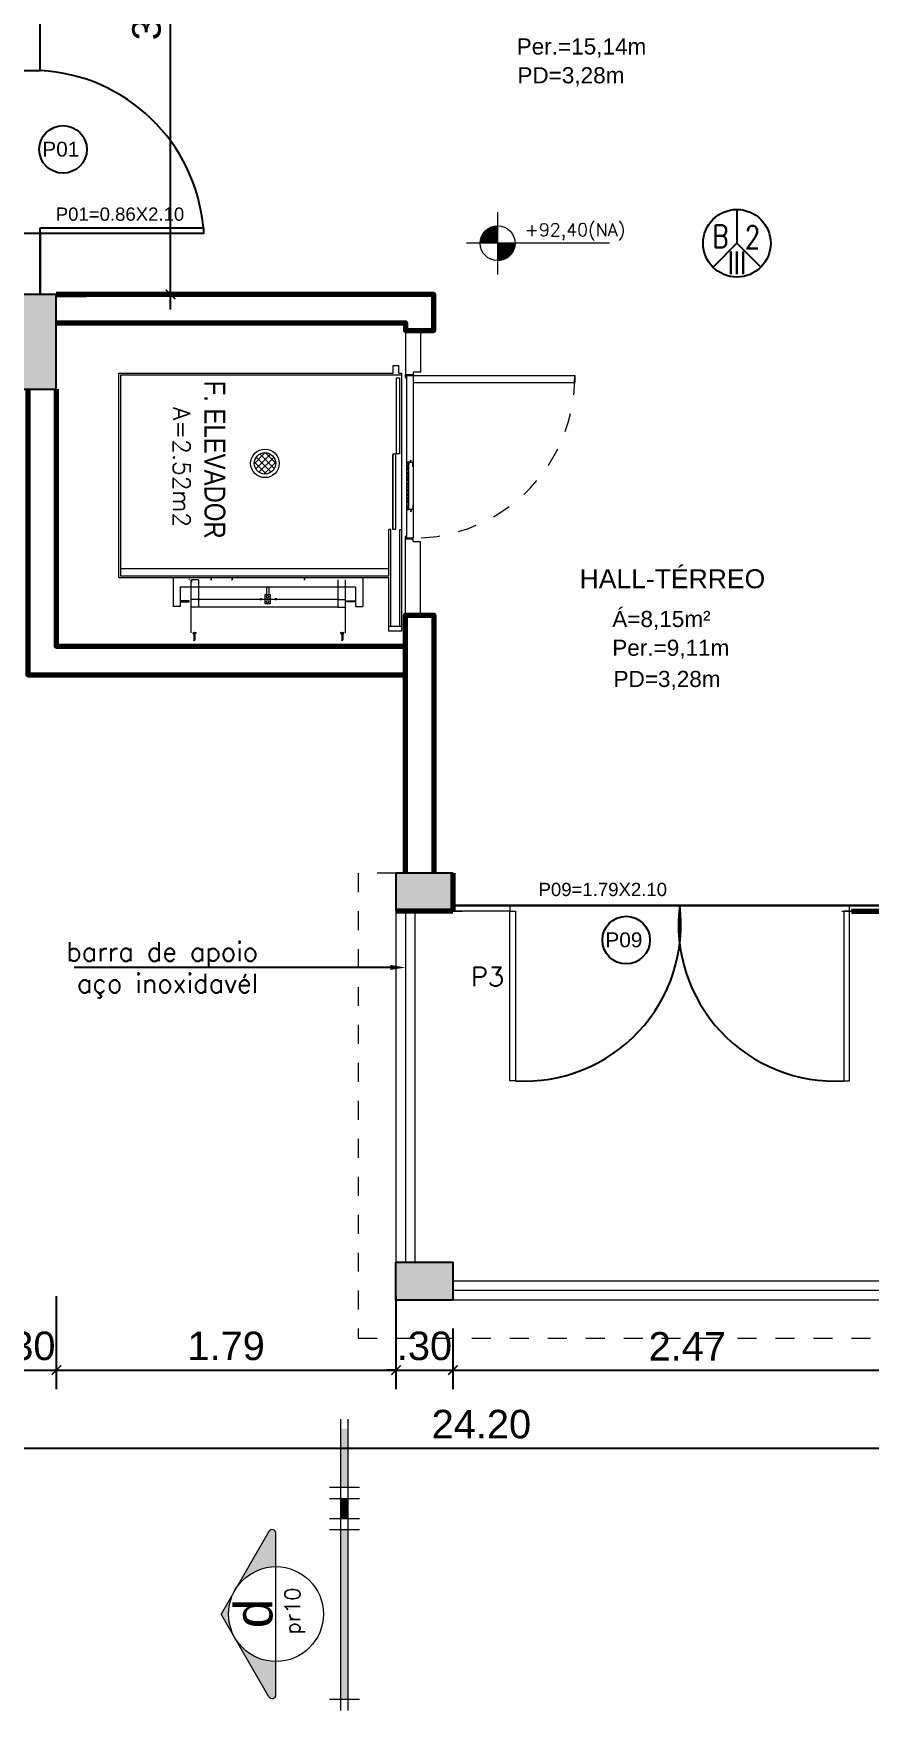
# Model space of a CAD drawing. Header units: metres. Extents: x -15851 to -15710, y 6781 to 6850.
# Drawn here: x -15806.03 to -15801.62, y 6814.35 to 6823.19 of the extents above; entities that cross this region are included whole.
import ezdxf
from ezdxf import colors
from ezdxf.entities.mleader import LeaderData, LeaderLine
from ezdxf.enums import TextEntityAlignment as Align
from ezdxf.math import Vec2, Vec3

# ---------------------------------------------------------------- set-up
doc = ezdxf.new("R2010")
doc.units = ezdxf.units.M
for name, pattern in [('ACAD_ISO02W100', [15, 12, -3]), ('DASHDOT', [1, 0.5, -0.25, 0, -0.25]), ('HIDDEN', [0.375, 0.25, -0.125])]:
    doc.linetypes.add(name, pattern=pattern)
for name, color, linetype in [('ARCO', 1, 'Continuous'), ('Divisórias de Gesso Acartonado', 42, 'Continuous'), ('ESQUADRIAS', 2, 'Continuous'), ('pilares', 253, 'Continuous'), ('TEXTO', 7, 'Continuous'), ('Texto Esquadrias', 7, 'Continuous'), ('Texto Perimetro e Pé Direito', 7, 'Continuous'), ('TXT', 2, 'Continuous')]:
    doc.layers.add(name, color=color, linetype=linetype)
doc.layers.add('borda', color=220, linetype='Continuous', lineweight=9, plot=False)
for name, color, linetype, lineweight in [('cota', 18, 'Continuous', 9), ('linha', 1, 'Continuous', 9), ('Linha 2', 2, 'Continuous', 20), ('linha2', 2, 'Continuous', 20), ('parede', 8, 'Continuous', 80), ('parede-0', 1, 'Continuous', 30), ('PISO', 8, 'Continuous', 13), ('projeção', 25, 'ACAD_ISO02W100', 9)]:
    doc.layers.add(name, color=color, linetype=linetype, lineweight=lineweight)
doc.layers.get('borda').off()
doc.styles.add('AMBI', font='arial.ttf')
doc.styles.add('arial', font='arial.ttf')
doc.styles.add('romans', font='romans.shx')
doc.styles.add('STYLE1', font='romans.shx')
doc.styles.add('Tecnico', font='technic_.ttf')
doc.dimstyles.new('1-50', dxfattribs={"dimtxt": 0.15, "dimasz": 0.05, "dimexe": 0.1, "dimexo": 0.15, "dimgap": 0.05, "dimtad": 1, "dimzin": 4, "dimdsep": 46, "dimtxsty": 'arial', "dimblk": 'ARCHTICK', "dimcen": 0, "dimdle": 0.08, "dimclrd": 256, "dimclre": 256, "dimclrt": 256, "dimadec": 1, "dimazin": 0, "dimtfac": 1, "dimtix": 1, "dimtmove": 0, "dimatfit": 0, "dimldrblk": 'ARCHTICK', "dimfxl": 1, "dimtolj": 1, "dimarcsym": 0})

# ---------------------------------------------------------------- blocks, each defined once
blk = doc.blocks.new('tril')
at = {"layer": 'linha'}
for p, q in [((14344.8, -11527), (14348.3, -11530.5)), ((14348.3, -11530.5), (14344.8, -11527)), ((14627.6, -11538.5), (14347.6, -11538.5)), ((14347.6, -11578.5), (14347.6, -11540)), ((14347.6, -11540), (14359.6, -11540)), ((14359.6, -11538.5), (14359.6, -11540)), ((14491.4, -11578.5), (14491.4, -11538.5)), ((14631.6, -11562.3), (14631.6, -11549.6)), ((14631.6, -11553.1), (14663.7, -11553.1)), ((14631.6, -11558.8), (14663.7, -11558.8)), ((14634.8, -11562.3), (14634.8, -11549.6)), ((14669.7, -11555.9), (14663.7, -11553.1)), ((14669.7, -11555.9), (14663.7, -11558.8)), ((14343.4, -11641.7), (14343.4, -11647.7)), ((14343.4, -11644), (14347.7, -11644)), ((14343.4, -11645.3), (14347.7, -11645.3)), ((14347.6, -11578.5), (14491.4, -11578.5)), ((14349.4, -11644.7), (14347.7, -11644)), ((14349.4, -11644.7), (14347.7, -11645.3)), ((14491.4, -12312.5), (14491.4, -11578.5)), ((14343.4, -11751.6), (14343.4, -11757.6)), ((14343.4, -11754), (14347.7, -11754)), ((14343.4, -11755.2), (14347.7, -11755.2)), ((14349.4, -11754.6), (14347.7, -11754)), ((14349.4, -11754.6), (14347.7, -11755.2)), ((14448.6, -11908.5), (14448.6, -11902.5)), ((14448.6, -11904.9), (14452.9, -11904.9)), ((14448.6, -11906.1), (14452.9, -11906.1)), ((14454.6, -11905.5), (14452.9, -11904.9)), ((14454.6, -11905.5), (14452.9, -11906.1)), ((14448.6, -11982.5), (14448.6, -11988.5)), ((14448.6, -11984.9), (14452.9, -11984.9)), ((14448.6, -11986.1), (14452.9, -11986.1)), ((14454.6, -11985.5), (14452.9, -11984.9)), ((14454.6, -11985.5), (14452.9, -11986.1)), ((14343.4, -12139.5), (14343.4, -12133.5)), ((14343.4, -12135.8), (14347.7, -12135.8)), ((14343.4, -12137.1), (14347.7, -12137.1)), ((14349.4, -12136.5), (14347.7, -12135.8)), ((14349.4, -12136.5), (14347.7, -12137.1)), ((14347.6, -12312.5), (14491.4, -12312.5)), ((14627.6, -12352.5), (14347.6, -12352.5)), ((14491.4, -12312.5), (14491.4, -12352.5)), ((14631.6, -12326.3), (14631.6, -12343.9)), ((14631.6, -12328.8), (14631.6, -12341.5)), ((14631.6, -12332.3), (14663.7, -12332.3)), ((14631.6, -12338), (14663.7, -12338)), ((14634.8, -12328.8), (14634.8, -12341.5)), ((14669.7, -12335.1), (14663.7, -12332.3)), ((14669.7, -12335.1), (14663.7, -12338))]:
    blk.add_line(p, q, dxfattribs=at)
at = {"layer": 'linha', "linetype": 'HIDDEN'}
for p, q in [((14451.4, -11578.5), (14451.4, -11538.5)), ((14451.4, -12312.5), (14451.4, -12352.5)), ((14491.4, -12312.5), (14491.4, -12352.5))]:
    blk.add_line(p, q, dxfattribs=at)
at = {"layer": 'linha', "extrusion": (0, 0, -1)}
for p, q in [((14454.6, -11538.5), (14451.4, -11538.5)), ((14451.4, -12312.5), (14451.4, -11578.5)), ((14454.6, -12352.5), (14451.4, -12352.5))]:
    blk.add_line(p, q, dxfattribs=at)
at = {"layer": 'linha'}
for centre, radius, start, end in [((14633.1, -11555.9), 8.93, 99.92299, 260.07701), ((14344.7, -11644.7), 3.25, 112.61986, 247.38014), ((14344.7, -11754.6), 3.25, 112.61986, 247.38014), ((14449.8, -11905.5), 3.25, 112.61986, 247.38014), ((14449.8, -11985.5), 3.25, 112.61986, 247.38014), ((14344.7, -12136.5), 3.25, 112.61986, 247.38014), ((14633.1, -12335.1), 8.93, 99.92299, 260.07701)]:
    blk.add_arc(centre, radius, start, end, dxfattribs=at)
blk = doc.blocks.new('A$C676863C5')
at = {"layer": 'TXT'}
for p, q in [((0, 23.9), (0, 1.6)), ((0, 1.6), (-15.8, -14.3)), ((0, 1.6), (15.8, -14.3))]:
    blk.add_line(p, q, dxfattribs=at)
blk.add_circle((0, 1.6), 22.4, dxfattribs=at)
blk = doc.blocks.new('Adc_nivelpl')
h = blk.add_hatch()
h.set_pattern_fill('_U', color=256, scale=0.005, angle=45, style=0, double=1)
h.set_pattern_definition([(45, (-5.8772514, -3.5161936), (-0.003535534, 0.003535534), []), (135, (-5.8772514, -3.5161936), (-0.003535534, -0.003535534), [])])
h.paths.add_polyline_path([(0.195, -0.087, 0.414214), (0.087, -0.195), (0.195, -0.195)])
h.paths.add_polyline_path([(0.195, -0.195), (0.195, -0.304, 0.414214), (0.304, -0.195)])
for p, q in [((0.195, 0), (0.195, -0.391)), ((0.896, -0.195), (0, -0.195))]:
    blk.add_line(p, q)
blk.add_circle((0.195, -0.195), 0.109)
at = {"flags": 8}
blk.add_attdef('NIVEL', (0.364, -0.15), '', height=0.1, dxfattribs=at)
blk = doc.blocks.new('_ArchTick')
at = {"color": 0, "linetype": 'ByBlock', "const_width": 0.15}
blk.add_lwpolyline([(-0.5, -0.5), (0.5, 0.5)], dxfattribs=at)
blk = doc.blocks.new('*D604')
at = {"layer": 'cota', "lineweight": -2, "transparency": 16777216}
for p, q in [((-15806.2073, 6816.5383), (-15806.2073, 6816.0486)), ((-15805.9073, 6816.5383), (-15805.9073, 6816.0486)), ((-15806.2073, 6816.1486), (-15806.2573, 6816.1486)), ((-15806.2073, 6816.1486), (-15805.9073, 6816.1486)), ((-15805.9073, 6816.1486), (-15805.8573, 6816.1486))]:
    blk.add_line(p, q, dxfattribs=at)
at = {"layer": 'Defpoints', "color": 0, "transparency": 16777216}
for p in [(-15806.2073, 6816.6883), (-15805.9073, 6816.6883), (-15805.9073, 6816.1486)]:
    blk.add_point(p, dxfattribs=at)
at = {"layer": 'cota', "lineweight": -2, "transparency": 16777216, "xscale": 0.05, "yscale": 0.05, "zscale": 0.05}
blk.add_blockref('_ArchTick', (-15806.2073, 6816.1486), dxfattribs=at)
at = {"layer": 'cota', "lineweight": -2, "transparency": 16777216, "xscale": 0.05, "yscale": 0.05, "zscale": 0.05, "rotation": 180}
blk.add_blockref('_ArchTick', (-15805.9073, 6816.1486), dxfattribs=at)
at = {"layer": 'cota', "transparency": 16777216, "insert": (-15806.0573, 6816.2753), "char_height": 0.15, "attachment_point": 5, "style": 'arial'}
blk.add_mtext('\\A1;.30', dxfattribs=at)
blk = doc.blocks.new('*D605')
at = {"layer": 'cota', "lineweight": -2, "transparency": 16777216}
for p, q in [((-15805.9073, 6816.5383), (-15805.9073, 6816.0486)), ((-15804.1173, 6816.5383), (-15804.1173, 6816.0486)), ((-15805.9873, 6816.1486), (-15804.0373, 6816.1486))]:
    blk.add_line(p, q, dxfattribs=at)
at = {"layer": 'Defpoints', "color": 0, "transparency": 16777216}
for p in [(-15805.9073, 6816.6883), (-15804.1173, 6816.6883), (-15804.1173, 6816.1486)]:
    blk.add_point(p, dxfattribs=at)
at = {"layer": 'cota', "lineweight": -2, "transparency": 16777216, "xscale": 0.05, "yscale": 0.05, "zscale": 0.05, "rotation": 180}
blk.add_blockref('_ArchTick', (-15805.9073, 6816.1486), dxfattribs=at)
at = {"layer": 'cota', "lineweight": -2, "transparency": 16777216, "xscale": 0.05, "yscale": 0.05, "zscale": 0.05}
blk.add_blockref('_ArchTick', (-15804.1173, 6816.1486), dxfattribs=at)
at = {"layer": 'cota', "transparency": 16777216, "insert": (-15805.0123, 6816.2752), "char_height": 0.15, "attachment_point": 5, "style": 'arial'}
blk.add_mtext('\\A1;1.79', dxfattribs=at)
blk = doc.blocks.new('*D608')
at = {"layer": 'cota', "lineweight": -2, "transparency": 16777216}
for p, q in [((-15815.7673, 6816.5383), (-15815.7673, 6815.6363)), ((-15791.5673, 6816.5383), (-15791.5673, 6815.6363)), ((-15815.8473, 6815.7363), (-15791.4873, 6815.7363))]:
    blk.add_line(p, q, dxfattribs=at)
at = {"layer": 'Defpoints', "color": 0, "transparency": 16777216}
for p in [(-15815.7673, 6816.6883), (-15791.5673, 6816.6883), (-15791.5673, 6815.7363)]:
    blk.add_point(p, dxfattribs=at)
at = {"layer": 'cota', "lineweight": -2, "transparency": 16777216, "xscale": 0.05, "yscale": 0.05, "zscale": 0.05, "rotation": 180}
blk.add_blockref('_ArchTick', (-15815.7673, 6815.7363), dxfattribs=at)
at = {"layer": 'cota', "lineweight": -2, "transparency": 16777216, "xscale": 0.05, "yscale": 0.05, "zscale": 0.05}
blk.add_blockref('_ArchTick', (-15791.5673, 6815.7363), dxfattribs=at)
at = {"layer": 'cota', "transparency": 16777216, "insert": (-15803.6673, 6815.8629), "char_height": 0.15, "attachment_point": 5, "style": 'arial'}
blk.add_mtext('\\A1;24.20', dxfattribs=at)
blk = doc.blocks.new('*D682')
at = {"layer": 'cota', "lineweight": -2, "transparency": 16777216}
for p, q in [((-15804.1173, 6816.3673), (-15804.1173, 6816.0486)), ((-15803.8173, 6816.3673), (-15803.8173, 6816.0486)), ((-15804.1173, 6816.1486), (-15804.1673, 6816.1486)), ((-15804.1173, 6816.1486), (-15803.8173, 6816.1486)), ((-15803.8173, 6816.1486), (-15803.7673, 6816.1486))]:
    blk.add_line(p, q, dxfattribs=at)
at = {"layer": 'Defpoints', "color": 0, "transparency": 16777216}
for p in [(-15804.1173, 6816.5173), (-15803.8173, 6816.5173), (-15803.8173, 6816.1486)]:
    blk.add_point(p, dxfattribs=at)
at = {"layer": 'cota', "lineweight": -2, "transparency": 16777216, "xscale": 0.05, "yscale": 0.05, "zscale": 0.05}
blk.add_blockref('_ArchTick', (-15804.1173, 6816.1486), dxfattribs=at)
at = {"layer": 'cota', "lineweight": -2, "transparency": 16777216, "xscale": 0.05, "yscale": 0.05, "zscale": 0.05, "rotation": 180}
blk.add_blockref('_ArchTick', (-15803.8173, 6816.1486), dxfattribs=at)
at = {"layer": 'cota', "transparency": 16777216, "insert": (-15803.9673, 6816.2753), "char_height": 0.15, "attachment_point": 5, "style": 'arial'}
blk.add_mtext('\\A1;.30', dxfattribs=at)
blk = doc.blocks.new('*D683')
at = {"layer": 'cota', "lineweight": -2, "transparency": 16777216}
for p, q in [((-15803.8173, 6816.3673), (-15803.8173, 6816.0486)), ((-15801.3473, 6816.3673), (-15801.3473, 6816.0486)), ((-15803.8973, 6816.1486), (-15801.2673, 6816.1486))]:
    blk.add_line(p, q, dxfattribs=at)
at = {"layer": 'Defpoints', "color": 0, "transparency": 16777216}
for p in [(-15803.8173, 6816.5173), (-15801.3473, 6816.5173), (-15801.3473, 6816.1486)]:
    blk.add_point(p, dxfattribs=at)
at = {"layer": 'cota', "lineweight": -2, "transparency": 16777216, "xscale": 0.05, "yscale": 0.05, "zscale": 0.05, "rotation": 180}
blk.add_blockref('_ArchTick', (-15803.8173, 6816.1486), dxfattribs=at)
at = {"layer": 'cota', "lineweight": -2, "transparency": 16777216, "xscale": 0.05, "yscale": 0.05, "zscale": 0.05}
blk.add_blockref('_ArchTick', (-15801.3473, 6816.1486), dxfattribs=at)
at = {"layer": 'cota', "transparency": 16777216, "insert": (-15802.5823, 6816.2739), "char_height": 0.15, "attachment_point": 5, "style": 'arial'}
blk.add_mtext('\\A1;2.47', dxfattribs=at)
blk = doc.blocks.new('*D691')
at = {"layer": 'cota', "lineweight": -2, "transparency": 16777216}
for p, q in [((-15805.3047, 6821.7373), (-15805.3047, 6824.9823)), ((-15805.8423, 6824.9023), (-15805.2047, 6824.9023)), ((-15805.8423, 6821.8173), (-15805.2047, 6821.8173))]:
    blk.add_line(p, q, dxfattribs=at)
at = {"layer": 'Defpoints', "color": 0, "transparency": 16777216}
for p in [(-15805.9923, 6824.9023), (-15805.3047, 6824.9023), (-15805.9923, 6821.8173)]:
    blk.add_point(p, dxfattribs=at)
at = {"layer": 'cota', "lineweight": -2, "transparency": 16777216, "xscale": 0.05, "yscale": 0.05, "zscale": 0.05}
for p, rotation in [((-15805.3047, 6824.9023), 90), ((-15805.3047, 6821.8173), 270)]:
    blk.add_blockref('_ArchTick', p, dxfattribs=dict(at, rotation=rotation))
at = {"layer": 'cota', "transparency": 16777216, "insert": (-15805.4313, 6823.3598), "char_height": 0.15, "attachment_point": 5, "rotation": 90, "style": 'arial'}
blk.add_mtext('\\A1;3.09', dxfattribs=at)

msp = doc.modelspace()

# ---------------------------------------------------------------- hatches: boundary and pattern name
at = {"layer": 'linha', "ltscale": 0.2}
h = msp.add_hatch(dxfattribs=at)
h.set_pattern_fill('ANSI37', color=256, scale=0.2, angle=90, style=0)
h.set_pattern_definition([(135, (-15833.179335, 6790.594884), (-0.01767767, -0.01767767), []), (225, (-15833.179335, 6790.594884), (0.01767767, -0.01767767), [])])
h.paths.add_polyline_path([(-15804.8079, 6820.9833, 1), (-15804.8079, 6820.8701, 1)])
at = {"layer": 'linha', "linetype": 'Continuous'}
h = msp.add_hatch(dxfattribs=at)
h.set_pattern_fill('AR-RROOF', color=256, scale=0.02, angle=135, style=0)
h.set_pattern_definition([(135, (-15833.445621, 6839.147086), (-0.045254834, 0.016970563), [0.3, -0.04, 0.1, -0.02]), (135, (-15833.4715, 6839.158824), (-0.004666905, -0.032951176), [0.06, -0.0066, 0.12, -0.015]), (135, (-15833.464713, 6839.142137), (-0.083014336, 0.0640638744), [0.16, -0.028, 0.08, -0.02])])
h.paths.add_polyline_path([(-15804.0603, 6820.6829), (-15804.0503, 6820.6829), (-15804.0503, 6820.9329), (-15804.0603, 6820.9329)])
at = {"layer": 'linha'}
h = msp.add_hatch(color=256, dxfattribs=at)
h.paths.add_polyline_path([(-15804.4088, 6815.3078), (-15804.4088, 6814.4141), (-15804.3695, 6814.4141), (-15804.3695, 6815.3078)])
h.paths.add_polyline_path([(-15804.4088, 6815.8397), (-15804.4088, 6815.5308), (-15804.3695, 6815.5308), (-15804.3695, 6815.8397)])
msp.add_hatch(color=256, dxfattribs=at).paths.add_polyline_path([(-15804.4088, 6815.4717), (-15804.4088, 6815.3669), (-15804.3695, 6815.3669), (-15804.3695, 6815.4717)])
h = msp.add_hatch(color=256, dxfattribs=at)
h.paths.add_polyline_path([(-15804.787, 6814.4275, 0.767327), (-15804.7497, 6814.4375), (-15804.7497, 6814.6129, -0.267949), (-15804.9662, 6814.7379)])
h.paths.add_polyline_path([(-15804.9662, 6814.9879), (-15805.0384, 6814.8629), (-15804.9662, 6814.7379, -0.131652), (-15804.9997, 6814.8629, -0.131652)])
h.paths.add_polyline_path([(-15804.7497, 6815.2882, 0.767327), (-15804.787, 6815.2982), (-15804.9662, 6814.9879, -0.267949), (-15804.7497, 6815.1129)])
at = {"layer": 'pilares'}
h = msp.add_hatch(color=256, dxfattribs=at)
h.paths.add_polyline_path([(-15796.4973, 6818.7673), (-15796.7973, 6818.7673), (-15796.7973, 6818.5673), (-15796.4973, 6818.5673)])
h.paths.add_polyline_path([(-15801.1273, 6818.7673), (-15801.4273, 6818.7673), (-15801.4273, 6818.5673), (-15801.1273, 6818.5673)])
h.paths.add_polyline_path([(-15803.8173, 6818.7673), (-15804.1173, 6818.7673), (-15804.1173, 6818.5673), (-15803.8173, 6818.5673)])
h.paths.add_polyline_path([(-15805.9073, 6821.8173), (-15806.2073, 6821.8173), (-15806.2073, 6821.3173), (-15805.9073, 6821.3173)])
h.paths.add_polyline_path([(-15810.6873, 6821.8173), (-15810.9873, 6821.8173), (-15810.9873, 6821.3173), (-15810.6873, 6821.3173)])
h.paths.add_polyline_path([(-15815.4673, 6821.8173), (-15815.7673, 6821.8173), (-15815.7673, 6821.3173), (-15815.4673, 6821.3173)])
h.paths.add_polyline_path([(-15815.4673, 6827.9173), (-15815.7673, 6827.9173), (-15815.7673, 6827.4173), (-15815.4673, 6827.4173)])
h.paths.add_polyline_path([(-15810.6873, 6827.9173), (-15810.9873, 6827.9173), (-15810.9873, 6827.4173), (-15810.6873, 6827.4173)])
h.paths.add_polyline_path([(-15805.9073, 6827.9173), (-15806.2073, 6827.9173), (-15806.2073, 6827.4173), (-15805.9073, 6827.4173)])
h.paths.add_polyline_path([(-15801.1273, 6827.9173), (-15801.4273, 6827.9173), (-15801.4273, 6827.4173), (-15801.1273, 6827.4173)])
h.paths.add_polyline_path([(-15796.3473, 6827.9173), (-15796.6473, 6827.9173), (-15796.6473, 6827.4173), (-15796.3473, 6827.4173)])
h.paths.add_polyline_path([(-15796.3473, 6821.8173), (-15796.6473, 6821.8173), (-15796.6473, 6821.3173), (-15796.3473, 6821.3173)])
h.paths.add_polyline_path([(-15791.5673, 6821.8173), (-15791.8673, 6821.8173), (-15791.8673, 6821.3173), (-15791.5673, 6821.3173)])
h.paths.add_polyline_path([(-15791.5673, 6827.9173), (-15791.8673, 6827.9173), (-15791.8673, 6827.4173), (-15791.5673, 6827.4173)])
h.paths.add_polyline_path([(-15791.5673, 6834.1473), (-15791.8673, 6834.1473), (-15791.8673, 6833.6473), (-15791.5673, 6833.6473)])
h.paths.add_polyline_path([(-15796.3473, 6834.1473), (-15796.6473, 6834.1473), (-15796.6473, 6833.6473), (-15796.3473, 6833.6473)])
h.paths.add_polyline_path([(-15798.6773, 6832.1673), (-15798.9773, 6832.1673), (-15798.9773, 6831.9673), (-15798.6773, 6831.9673)])
h.paths.add_polyline_path([(-15801.2423, 6834.1473), (-15801.5423, 6834.1473), (-15801.5423, 6833.6473), (-15801.2423, 6833.6473)])
h.paths.add_polyline_path([(-15805.7123, 6834.1473), (-15806.0123, 6834.1473), (-15806.0123, 6833.6473), (-15805.7123, 6833.6473)])
h.paths.add_polyline_path([(-15803.5173, 6832.1673), (-15803.8173, 6832.1673), (-15803.8173, 6831.9673), (-15803.5173, 6831.9673)])
h.paths.add_polyline_path([(-15808.3573, 6832.1673), (-15808.6573, 6832.1673), (-15808.6573, 6831.9673), (-15808.3573, 6831.9673)])
h.paths.add_polyline_path([(-15810.6873, 6834.1473), (-15810.9873, 6834.1473), (-15810.9873, 6833.6473), (-15810.6873, 6833.6473)])
h.paths.add_polyline_path([(-15815.4673, 6834.1473), (-15815.7673, 6834.1473), (-15815.7673, 6833.6473), (-15815.4673, 6833.6473)])
h.paths.add_polyline_path([(-15810.3373, 6837.5973), (-15810.7373, 6837.5973), (-15810.7373, 6837.3973), (-15810.3373, 6837.3973)])
h.paths.add_polyline_path([(-15805.8573, 6837.5973), (-15806.2573, 6837.5973), (-15806.2573, 6837.3973), (-15805.8573, 6837.3973)])
h.paths.add_polyline_path([(-15801.0773, 6837.5973), (-15801.4773, 6837.5973), (-15801.4773, 6837.3973), (-15801.0773, 6837.3973)])
h.paths.add_polyline_path([(-15796.6073, 6837.5973), (-15797.0073, 6837.5973), (-15797.0073, 6837.3973), (-15796.6073, 6837.3973)])
msp.add_hatch(color=256, dxfattribs=at).paths.add_polyline_path([(-15803.8173, 6816.7173), (-15804.1173, 6816.7173), (-15804.1173, 6816.5173), (-15803.8173, 6816.5173)])

# ---------------------------------------------------------------- linework, layer by layer
at = {"layer": 'ARCO'}
for centre, radius, start, end in [((-15806.0408, 6822.0865), 0.9121, 5.08159, 86.95237), ((-15803.4413, 6818.4962), 0.8252, 266.80202, 7.0376), ((-15801.8033, 6818.4962), 0.8252, 172.9624, 273.19798)]:
    msp.add_arc(centre, radius, start, end, dxfattribs=at)
at = {"layer": 'Divisórias de Gesso Acartonado'}
for points in [[(-15806.0873, 6827.4173), (-15806.0873, 6822.9973), (-15805.9923, 6822.9973), (-15805.9923, 6827.4173)], [(-15805.9923, 6821.8173), (-15805.9923, 6822.1373), (-15806.0873, 6822.1373), (-15806.0873, 6821.8173)]]:
    msp.add_lwpolyline(points, dxfattribs=at)
at = {"layer": 'ESQUADRIAS'}
msp.add_lwpolyline([(-15805.9923, 6822.1673), (-15805.1323, 6822.1673), (-15805.1323, 6822.1373), (-15805.9923, 6822.1373)], close=True, dxfattribs=at)
at = {"layer": 'linha', "linetype": 'Continuous'}
for p, q in [((-15804.0603, 6820.9229), (-15804.0623, 6820.9229)), ((-15804.0603, 6820.9329), (-15804.0603, 6820.6829)), ((-15804.0603, 6820.9329), (-15804.0503, 6820.9329)), ((-15804.0603, 6820.9329), (-15804.0603, 6820.9229)), ((-15804.0291, 6820.9328), (-15804.0541, 6820.9328)), ((-15804.0503, 6820.6829), (-15804.0503, 6820.9329)), ((-15804.0503, 6820.9328), (-15804.0503, 6820.9228)), ((-15804.0404, 6820.934, -0.8103), (-15804.0429, 6820.9317, 0.8103)), ((-15804.0359, 6820.9317, 0.8103), (-15804.0429, 6820.9317, 0.8103)), ((-15804.0394, 6820.944, -0.8103), (-15804.0404, 6820.9412, -0.8103)), ((-15804.0404, 6820.934, -0.8103), (-15804.0404, 6820.9412, -0.8103)), ((-15804.0394, 6820.944, -0.8103), (-15804.0384, 6820.9412, -0.8103)), ((-15804.0384, 6820.934, -0.8103), (-15804.0384, 6820.9412, -0.8103)), ((-15804.0384, 6820.934, -0.8103), (-15804.0359, 6820.9317, 0.8103)), ((-15804.0291, 6820.9078), (-15804.0291, 6820.9328)), ((-15804.0261, 6820.9078), (-15804.0291, 6820.9078)), ((-15804.0261, 6820.9528), (-15804.0261, 6820.9078)), ((-15804.0281, 6820.708), (-15804.0281, 6820.683)), ((-15804.0251, 6820.708), (-15804.0281, 6820.708)), ((-15804.0251, 6820.663), (-15804.0251, 6820.708)), ((-15804.0603, 6820.6929), (-15804.0623, 6820.6929)), ((-15804.0603, 6820.6829), (-15804.0603, 6820.6929)), ((-15804.0603, 6820.6829), (-15804.0503, 6820.6829)), ((-15804.0281, 6820.683), (-15804.0531, 6820.683)), ((-15804.0503, 6820.683), (-15804.0503, 6820.693)), ((-15804.0395, 6820.6818, -0.8103), (-15804.0419, 6820.6842, 0.8103)), ((-15804.0349, 6820.6842, 0.8103), (-15804.0419, 6820.6842, 0.8103)), ((-15804.0395, 6820.6818, -0.8103), (-15804.0395, 6820.6746, -0.8103)), ((-15804.0384, 6820.6718, -0.8103), (-15804.0395, 6820.6746, -0.8103)), ((-15804.0384, 6820.6718, -0.8103), (-15804.0374, 6820.6746, -0.8103)), ((-15804.0374, 6820.6818, -0.8103), (-15804.0349, 6820.6842, 0.8103)), ((-15804.0374, 6820.6818, -0.8103), (-15804.0374, 6820.6746, -0.8103))]:
    msp.add_line(p, q, dxfattribs=at)
at = {"layer": 'linha'}
for p, q in [((-15804.1173, 6818.5673), (-15804.1173, 6816.6673)), ((-15803.8173, 6818.5673), (-15803.7673, 6818.5673)), ((-15801.7673, 6818.5673), (-15801.7173, 6818.5673)), ((-15801.3473, 6816.5173), (-15803.8173, 6816.5173)), ((-15804.4088, 6814.3549), (-15804.4088, 6815.8897)), ((-15804.3695, 6814.3549), (-15804.3695, 6815.8897)), ((-15804.468, 6815.5308), (-15804.3104, 6815.5308)), ((-15804.468, 6815.4717), (-15804.3104, 6815.4717)), ((-15804.468, 6815.4717), (-15804.3104, 6815.4717)), ((-15804.468, 6815.3669), (-15804.3104, 6815.3669)), ((-15804.787, 6815.2982), (-15805.0384, 6814.8629)), ((-15804.468, 6815.3078), (-15804.3104, 6815.3078)), ((-15804.787, 6814.4275), (-15805.0384, 6814.8629)), ((-15804.468, 6814.4141), (-15804.3104, 6814.4141))]:
    msp.add_line(p, q, dxfattribs=at)
at = {"layer": 'linha', "ltscale": 0.2}
for radius in [0.0752, 0.0566]:
    msp.add_circle((-15804.8079, 6820.9267), radius, dxfattribs=at)
at = {"layer": 'linha'}
for centre, start, end in [((-15804.7697, 6815.2882), 0, 150), ((-15804.7697, 6814.4375), 210, 0)]:
    msp.add_arc(centre, 0.02, start, end, dxfattribs=at)
at = {"layer": 'Linha 2'}
msp.add_line((-15803.8173, 6818.7673), (-15803.8173, 6818.7373), dxfattribs=at)
for points in [[(-15803.8173, 6818.5973), (-15803.5173, 6818.5973), (-15803.5173, 6818.5673), (-15803.8173, 6818.5673)], [(-15801.4273, 6818.5673), (-15801.7273, 6818.5673), (-15801.7273, 6818.5973), (-15801.4273, 6818.5973)], [(-15803.4873, 6818.5673), (-15803.4873, 6817.6723), (-15803.5173, 6817.6723), (-15803.5173, 6818.5673)], [(-15801.7573, 6818.5673), (-15801.7573, 6817.6723), (-15801.7273, 6817.6723), (-15801.7273, 6818.5673)]]:
    msp.add_lwpolyline(points, close=True, dxfattribs=at)
at = {"layer": 'linha2'}
for p, q in [((-15804.0673, 6821.6273), (-15804.0673, 6821.3927)), ((-15803.9873, 6821.6273), (-15803.9873, 6821.4077)), ((-15804.1323, 6821.4027), (-15804.1323, 6821.4427)), ((-15804.1323, 6821.4427), (-15804.1023, 6821.4427)), ((-15804.1023, 6821.4027), (-15804.1023, 6821.4427)), ((-15804.0673, 6821.4377), (-15804.0673, 6821.3927)), ((-15804.0673, 6821.4377), (-15804.0673, 6821.3927)), ((-15803.9873, 6821.4077), (-15804.0273, 6821.4077)), ((-15804.0273, 6821.4077), (-15804.0273, 6821.3927)), ((-15805.5773, 6821.4027), (-15804.1323, 6821.4027)), ((-15805.5773, 6820.3227), (-15805.5773, 6821.4027)), ((-15805.5673, 6821.3927), (-15804.0873, 6821.3927)), ((-15805.5673, 6820.3327), (-15805.5673, 6821.3927)), ((-15804.1143, 6820.9777), (-15804.1143, 6821.3777)), ((-15804.1143, 6821.3777), (-15804.0993, 6821.3777)), ((-15804.1023, 6821.4027), (-15804.0873, 6821.4027)), ((-15804.0993, 6821.3777), (-15804.0993, 6821.3594)), ((-15804.0993, 6821.3594), (-15804.0993, 6820.9863)), ((-15804.0873, 6820.0427), (-15804.0873, 6821.4027)), ((-15804.0673, 6821.379), (-15804.0673, 6821.3927)), ((-15804.0673, 6821.3927), (-15804.0673, 6821.379)), ((-15804.0273, 6821.3927), (-15804.0673, 6821.3927)), ((-15804.0646, 6821.3927), (-15804.0646, 6821.379)), ((-15804.0646, 6821.3927), (-15804.0646, 6821.379)), ((-15804.0623, 6821.3877), (-15804.0623, 6820.5327)), ((-15804.0273, 6821.3877), (-15804.0623, 6821.3877)), ((-15804.0273, 6821.3877), (-15804.0623, 6821.3877)), ((-15804.0273, 6821.3877), (-15804.0623, 6821.3877)), ((-15804.0405, 6821.3923), (-15804.0405, 6821.3908)), ((-15804.026, 6821.3923), (-15804.0405, 6821.3923)), ((-15804.0272, 6821.3908), (-15804.0405, 6821.3908)), ((-15804.0272, 6821.3896), (-15804.0405, 6821.3896)), ((-15804.0405, 6821.3881), (-15804.0405, 6821.3896)), ((-15804.026, 6821.3881), (-15804.0405, 6821.3881)), ((-15804.0273, 6821.3877), (-15804.0273, 6820.5327)), ((-15804.1343, 6820.9773), (-15804.1343, 6820.5777)), ((-15804.1343, 6820.9773), (-15804.1193, 6820.9773)), ((-15804.1343, 6820.5777), (-15804.1343, 6820.9715)), ((-15804.1193, 6820.9773), (-15804.1193, 6820.5777)), ((-15804.0993, 6820.9777), (-15804.1143, 6820.9777)), ((-15804.0993, 6820.9863), (-15804.0993, 6820.9777)), ((-15804.1543, 6820.3327), (-15804.1543, 6820.5777)), ((-15804.1443, 6820.5777), (-15804.1543, 6820.5777)), ((-15804.1443, 6820.0677), (-15804.1443, 6820.5777)), ((-15804.1193, 6820.5777), (-15804.1343, 6820.5777)), ((-15804.0973, 6820.0677), (-15804.0973, 6820.5777)), ((-15804.0973, 6820.5777), (-15804.0873, 6820.5777)), ((-15804.0673, 6820.5277), (-15804.0673, 6820.5414)), ((-15804.0273, 6820.5277), (-15804.0673, 6820.5277)), ((-15804.0673, 6820.1273), (-15804.0673, 6820.5277)), ((-15804.0646, 6820.5277), (-15804.0646, 6820.5414)), ((-15804.0273, 6820.5277), (-15804.0646, 6820.5277)), ((-15804.0273, 6820.5327), (-15804.0623, 6820.5327)), ((-15804.0273, 6820.5127), (-15804.0273, 6820.5277)), ((-15803.9873, 6820.5127), (-15804.0273, 6820.5127)), ((-15803.9873, 6820.1273), (-15803.9873, 6820.5127)), ((-15804.1543, 6820.3711), (-15805.5673, 6820.3711)), ((-15804.1543, 6820.3227), (-15805.5773, 6820.3227)), ((-15804.1543, 6820.3327), (-15805.5673, 6820.3327)), ((-15805.2923, 6820.3227), (-15805.2923, 6820.1727)), ((-15805.2543, 6820.2757), (-15804.3303, 6820.2757)), ((-15805.2543, 6820.2757), (-15805.2543, 6820.1727)), ((-15804.7996, 6820.2757), (-15804.7996, 6820.2365)), ((-15804.7869, 6820.2757), (-15804.7869, 6820.2365)), ((-15804.3303, 6820.2757), (-15804.3303, 6820.1727)), ((-15804.2923, 6820.3227), (-15804.2923, 6820.1727)), ((-15804.1543, 6820.0427), (-15804.1543, 6820.3227)), ((-15805.2543, 6820.1727), (-15805.2923, 6820.1727)), ((-15805.208, 6820.2027), (-15805.2543, 6820.2027)), ((-15805.2543, 6820.1977), (-15805.208, 6820.1977)), ((-15805.208, 6820.1977), (-15805.208, 6820.2027)), ((-15804.3766, 6820.2027), (-15804.3303, 6820.2027)), ((-15804.3766, 6820.1977), (-15804.3766, 6820.2027)), ((-15804.3303, 6820.1977), (-15804.3766, 6820.1977)), ((-15804.3303, 6820.1727), (-15804.2923, 6820.1727)), ((-15804.0873, 6820.0677), (-15804.1543, 6820.0677)), ((-15804.0873, 6820.0427), (-15804.1543, 6820.0427)), ((-15804.0673, 6818.5673), (-15804.0673, 6816.7173)), ((-15804.0173, 6818.5673), (-15804.0173, 6816.7173)), ((-15801.3473, 6816.6173), (-15803.8173, 6816.6173)), ((-15801.3473, 6816.5673), (-15803.8173, 6816.5673)), ((-15804.7497, 6814.4375), (-15804.7497, 6815.2882))]:
    msp.add_line(p, q, dxfattribs=at)
for points in [[(-15804.0273, 6821.3527), (-15803.1723, 6821.3527), (-15803.1723, 6821.3877), (-15804.0273, 6821.3877)], [(-15804.7806, 6820.2365), (-15804.7806, 6820.2111), (-15804.806, 6820.2111), (-15804.806, 6820.2365)], [(-15804.7806, 6820.2111), (-15804.7806, 6820.1857), (-15804.806, 6820.1857), (-15804.806, 6820.2111)]]:
    msp.add_lwpolyline(points, close=True, dxfattribs=at)
for centre, radius in [((-15804.0247, 6821.3902), 0.0025), ((-15804.7933, 6820.2238), 0.00635), ((-15804.7933, 6820.1984), 0.00635), ((-15804.7497, 6814.8629), 0.25)]:
    msp.add_circle(centre, radius, dxfattribs=at)
for centre, start, end in [((-15804.0659, 6821.379), 180, 0), ((-15804.0659, 6821.379), 180, 0), ((-15804.0659, 6820.5414), 0, 180)]:
    msp.add_arc(centre, 0.00134, start, end, dxfattribs=at)
at = {"layer": 'parede'}
for p, q in [((-15805.9073, 6821.8173), (-15805.7473, 6821.8173)), ((-15803.8173, 6818.7673), (-15803.8173, 6818.5673)), ((-15803.8173, 6818.5673), (-15804.1173, 6818.5673)), ((-15801.7173, 6818.5673), (-15796.4973, 6818.5673))]:
    msp.add_line(p, q, dxfattribs=at)
at = {"layer": 'parede', "color": 5}
msp.add_line((-15803.9173, 6821.8173), (-15805.9073, 6821.8173), dxfattribs=at)
at = {"layer": 'parede'}
for points in [[(-15805.9073, 6821.6673), (-15804.0673, 6821.6673), (-15804.0673, 6821.6273), (-15803.9173, 6821.6273), (-15803.9173, 6821.8173), (-15805.9073, 6821.8173)], [(-15806.0573, 6821.3173), (-15806.0573, 6819.8127), (-15804.0673, 6819.8127)], [(-15805.9073, 6821.3173), (-15805.9073, 6819.9627), (-15804.0673, 6819.9627)], [(-15804.0673, 6818.7673), (-15804.0673, 6820.1273), (-15803.9173, 6820.1273), (-15803.9173, 6818.7673)]]:
    msp.add_lwpolyline(points, dxfattribs=at)
at = {"layer": 'parede-0', "color": 5}
msp.add_line((-15805.9923, 6821.8173), (-15805.9923, 6822.1373), dxfattribs=at)
at = {"layer": 'parede-0', "color": 2}
msp.add_line((-15803.8173, 6818.5973), (-15801.4273, 6818.5973), dxfattribs=at)
at = {"layer": 'pilares'}
for points in [[(-15806.2073, 6821.3173), (-15805.9073, 6821.3173), (-15805.9073, 6821.8173), (-15806.2073, 6821.8173)], [(-15804.1173, 6818.5673), (-15803.8173, 6818.5673), (-15803.8173, 6818.7673), (-15804.1173, 6818.7673)], [(-15804.1173, 6816.7173), (-15803.8173, 6816.7173), (-15803.8173, 6816.5173), (-15804.1173, 6816.5173)]]:
    msp.add_lwpolyline(points, close=True, dxfattribs=at)
at = {"layer": 'PISO'}
msp.add_line((-15803.5173, 6818.5973), (-15801.7273, 6818.5973), dxfattribs=at)
at = {"layer": 'projeção', "linetype": 'HIDDEN', "ltscale": 0.15}
msp.add_lwpolyline([(-15804.1173, 6818.7673), (-15804.3173, 6818.7673), (-15804.3173, 6816.3173), (-15800.8473, 6816.3173), (-15800.8473, 6818.5673)], dxfattribs=at)
at = {"layer": 'projeção', "linetype": 'DASHDOT', "ltscale": 0.15}
msp.add_arc((-15804.0257, 6821.3844), 0.8516, 272.75152, 0.22055, dxfattribs=at)
at = {"layer": 'Texto Esquadrias'}
for centre in [(-15805.8718, 6822.5812), (-15802.9045, 6818.4144)]:
    msp.add_circle(centre, 0.1254, dxfattribs=at)

# ---------------------------------------------------------------- block references
at = {"xscale": -0.001, "yscale": 0.001, "zscale": 0.001, "rotation": 90}
msp.add_blockref('tril', (-15816.7357, 6834.661), dxfattribs=at)
at = {"layer": 'borda', "ltscale": 0.2, "xscale": 0.007948720341326031, "yscale": 0.007948720341326031, "zscale": 0.007948720341326031}
msp.add_blockref('A$C676863C5', (-15802.3209, 6822.0738), dxfattribs=at)
at = {"layer": 'linha'}
ref = msp.add_blockref('Adc_nivelpl', (-15803.7454, 6822.2503), dxfattribs=dict(at, xscale=0.8401457548190729, yscale=0.8401457548190729, zscale=0.8401457548190729))
ref.add_attrib('NIVEL', '+92,40(NA)', (-15803.4394, 6822.1242), dxfattribs={"layer": 'TEXTO', "height": 0.06721, "style": 'romans', "flags": 8})

# ---------------------------------------------------------------- texts
at = {"layer": 'linha', "color": 2, "style": 'romans'}
msp.add_text('P3', height=0.1, dxfattribs=at).set_placement((-15803.7231, 6818.1718))
at = {"layer": 'linha2'}
for s, height, style, p in [('pr10', 0.08, 'romans', (-15804.6231, 6814.8786)), ('d', 0.2, 'arial', (-15804.7684, 6814.8659))]:
    msp.add_text(s, height=height, rotation=90, dxfattribs=dict(at, style=style)).set_placement(p, align=Align.CENTER)
at = {"layer": 'TEXTO', "color": 0}
for s, height, style, p in [('F. ELEVADOR', 0.11, 'Tecnico', (-15805.1264, 6821.363)), ('A=2.52m2', 0.09, 'romans', (-15805.2914, 6821.224))]:
    msp.add_text(s, height=height, rotation=270, dxfattribs=dict(at, style=style)).set_placement(p)
at = {"layer": 'TEXTO', "style": 'AMBI'}
for s, height, p in [('HALL-TÉRREO', 0.1, (-15803.1496, 6820.2686)), ('Á=8,15m²', 0.085, (-15802.9776, 6820.0643))]:
    msp.add_text(s, height=height, dxfattribs=at).set_placement(p)
at = {"layer": 'Texto Esquadrias', "style": 'AMBI'}
for s, insert, char_height, width, attachment_point in [('P01', (-15805.7862, 6822.6217), 0.07833, 1.166286, 3), ('P01=0.86X2.10', (-15805.9101, 6822.2041), 0.07, 0.697014, 7), ('P09=1.79X2.10', (-15803.366, 6818.6454), 0.07, 0.697014, 7), ('P09', (-15802.8189, 6818.4549), 0.07833, 1.166286, 3)]:
    msp.add_mtext(s, dxfattribs=dict(at, insert=insert, char_height=char_height, width=width, attachment_point=attachment_point))
at = {"layer": 'Texto Perimetro e Pé Direito', "style": 'AMBI'}
for s, p in [('Per.=15,14m', (-15803.4813, 6823.0813)), ('PD=3,28m', (-15803.4776, 6822.9294)), ('Per.=9,11m', (-15802.9776, 6819.9125)), ('PD=3,28m', (-15802.971, 6819.7483))]:
    msp.add_text(s, height=0.085, dxfattribs=at).set_placement(p)
at = {"layer": 'TXT', "style": 'STYLE1', "width": 0.8}
for s, height, p in [('B', 0.1192, (-15802.4078, 6822.0635)), ('2', 0.1192, (-15802.2384, 6822.0589)), ('III', 0.11923, (-15802.3209, 6821.9244))]:
    msp.add_text(s, height=height, rotation=360, dxfattribs=at).set_placement(p, align=Align.CENTER)

# ---------------------------------------------------------------- dimensions: what is measured, and where the dimension line sits
at = {"layer": 'cota'}
dim = msp.add_linear_dim(base=(-15805.3046981103, 6824.9023295373), p1=(-15805.9922901986, 6821.8173295373), p2=(-15805.9922901986, 6824.9023295373), angle=90, dimstyle='1-50', dxfattribs=at)
dim.commit()
dim.dimension.update_dxf_attribs({"geometry": '*D691', "text_midpoint": (-15805.4313352181, 6823.3598295373)})
for base, p1, p2, picture, middle in [((-15791.5673, 6815.7363), (-15815.7673, 6816.6883), (-15791.5673, 6816.6883), '*D608', (-15803.6673, 6815.8629)), ((-15805.9073, 6816.1486), (-15806.2073, 6816.6883), (-15805.9073, 6816.6883), '*D604', (-15806.0573, 6816.2753)), ((-15804.1173, 6816.1486), (-15805.9073, 6816.6883), (-15804.1173, 6816.6883), '*D605', (-15805.0123, 6816.2752)), ((-15803.8173, 6816.1486), (-15804.1173, 6816.5173), (-15803.8173, 6816.5173), '*D682', (-15803.9673, 6816.2753)), ((-15801.3473, 6816.1486), (-15803.8173, 6816.5173), (-15801.3473, 6816.5173), '*D683', (-15802.5823, 6816.2739))]:
    dim = msp.add_linear_dim(base=base, p1=p1, p2=p2, dimstyle='1-50', dxfattribs=at)
    dim.commit()
    dim.dimension.update_dxf_attribs({"geometry": picture, "text_midpoint": middle})

# ---------------------------------------------------------------- leaders
at = {"layer": 'parede'}
ml = msp.add_multileader_mtext('Standard', dxfattribs=at)
ml.set_content('barra de apoio \\Paço inoxidavél', color=2, style='romans')
ml.set_leader_properties(color=1)
ml.build(insert=Vec2(0, 0))
ml.multileader.update_dxf_attribs({"text_right_attachment_type": 6, "dogleg_length": 3, "arrow_head_size": 0.08})
ctx = ml.context
ctx.base_point, ctx.char_height, ctx.arrow_head_size, ctx.landing_gap_size, ctx.plane_origin = Vec3(-15806.0315, 6818.337), 0.1, 0.08, 0.05, Vec3(-15804.0673, 6818.2703)
ctx.right_attachment, ctx.text_align_type = 6, 2
notes = []
notes.append((ctx, [(0, (1, 1, 0), (-15804.7634, 6818.2703), (-1, 0), 0.03, [(0, [(-15804.0673, 6818.2703)], 0, [])])]))
ctx.mtext.insert, ctx.mtext.alignment, ctx.mtext.flow_direction = Vec3(-15804.8434, 6818.4036), 3, 5
for ctx, leaders in notes:
    for number, flags, end, landing, length, lines in leaders:
        leader = LeaderData()
        leader.index, (leader.has_last_leader_line, leader.has_dogleg_vector, leader.attachment_direction) = number, flags
        leader.last_leader_point, leader.dogleg_vector, leader.dogleg_length = Vec3(end), Vec3(landing), length
        for number, points, colour, breaks in lines:
            line = LeaderLine()
            line.index, line.vertices, line.color, line.breaks = number, Vec3.list(points), colors.encode_raw_color(colour), breaks
            leader.lines.append(line)
        ctx.leaders.append(leader)

doc.saveas('drawing.dxf')
